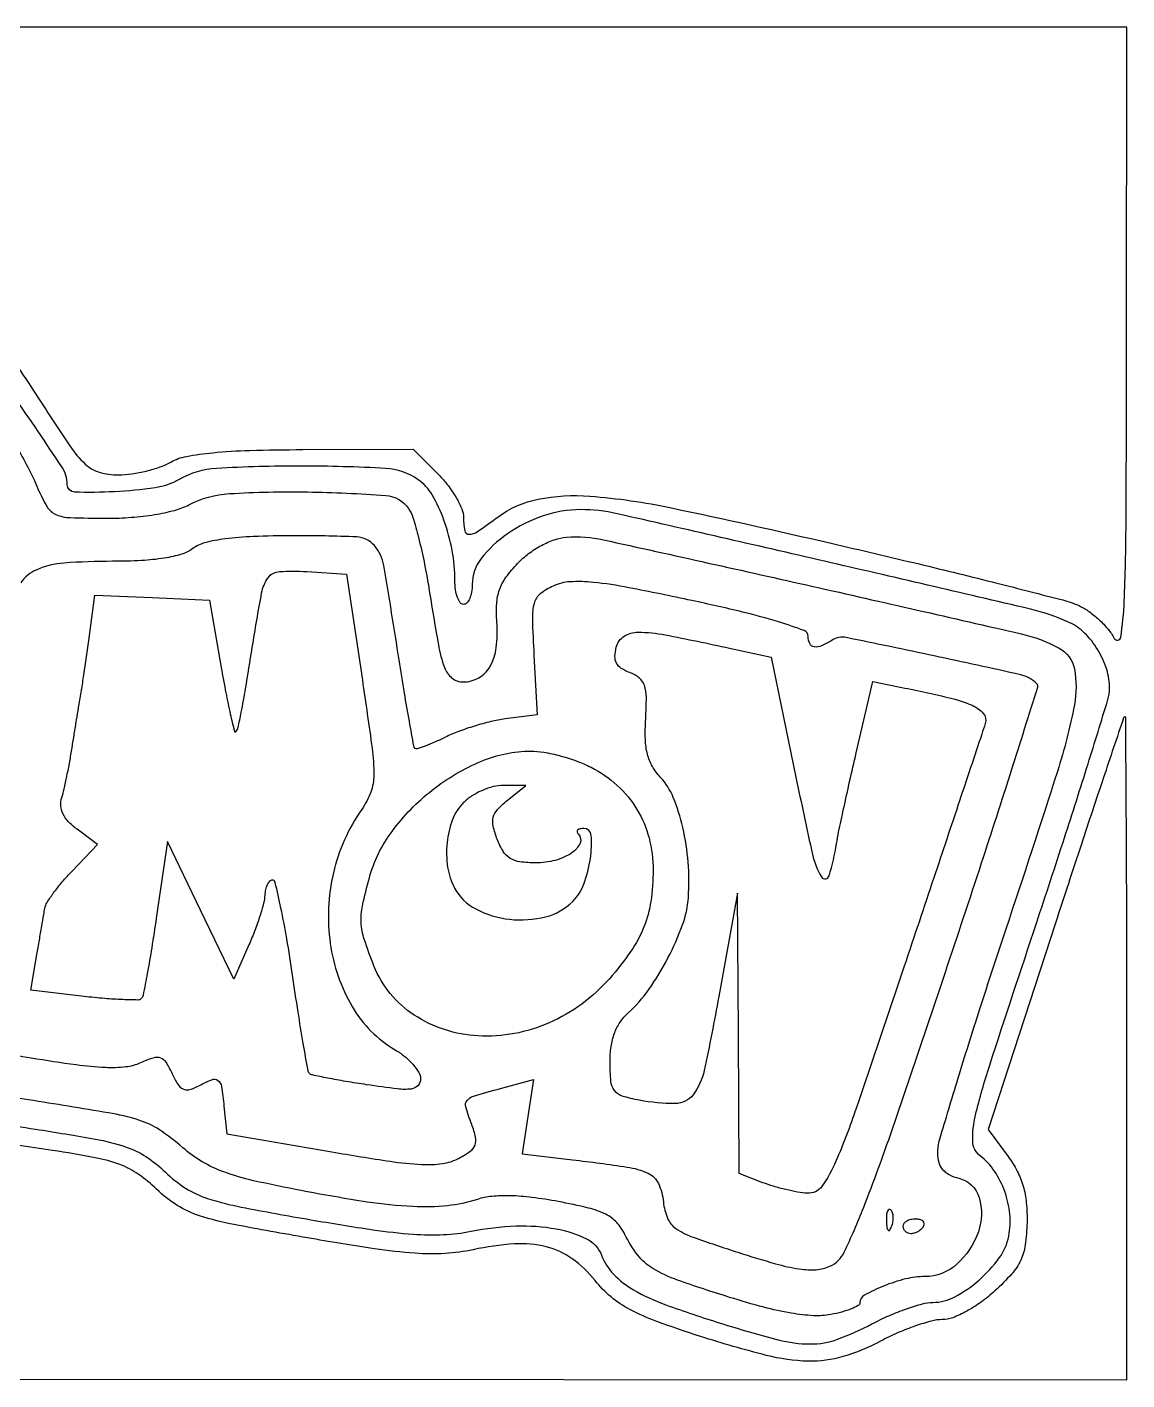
# Model space of a CAD drawing. Extents: x 0 to 315, y 0 to 157.
# Drawn here: x 187.3 to 315, y 0 to 157 of the extents above; entities that cross this region are included whole.
import ezdxf

# ---------------------------------------------------------------- set-up
doc = ezdxf.new("R2010")
doc.units = 0

msp = doc.modelspace()

# ---------------------------------------------------------------- linework, layer by layer
for points in [[(183.876042, 120.903787, -0.014759), (188.629949, 113.968235, 0.005376), (192.28691, 108.412314, 0.053455), (194.080665, 106.281337, 0.121452), (195.715557, 105.339647, 0.072838), (197.947843, 105.035435, 0.033153), (199.490775, 105.153325, 0.023726), (201.190929, 105.480268, 0.024085), (202.78773, 105.94911, 0.046425), (204, 106.5, -0.083194), (205.831178, 107.175305, -0.023013), (208.876348, 107.608424, -0.017015), (213.182861, 107.872478, -0.006112), (219.326923, 107.964565), (232.153846, 108), (235.076923, 105.076923, -0.032002), (236.195556, 103.805138, -0.032112), (237.141346, 102.402404, -0.033872), (237.800893, 101.075571, -0.098717), (238, 100.076923, 0.045484), (238.138889, 98.553304, 0.366447), (238.642537, 98.140595, 0.146903), (239.584185, 98.439885, 0.009295), (241.97634, 100.140628, -0.110551), (246.651314, 102.208363, -0.068766), (252.662436, 102.562879, -0.032327), (262.136086, 101.198474, -0.005007), (280.659103, 97.101415, -0.002008), (290.874579, 94.691065, -0.002872), (299.915174, 92.464567, -0.001567), (307.53974, 90.514846, -0.043538), (309.477626, 89.82824, -0.049249), (310.597626, 89.1781, -0.031294), (311.764577, 88.220978, -0.031305), (312.802192, 87.126443, -0.049533), (313.528486, 86.058264, 0.717905), (314.280401, 86.189376, 0.027766), (314.685033, 90.332293, 0.009205), (314.896045, 99.335826, 0.000983), (314.959962, 120.25), (315, 157), (221.173193, 157), (127.346386, 157)], [(183.730151, 29.807498, -0.00064), (188.310877, 29.103913, -0.005696), (195.273394, 27.944008, -0.035924), (198.758769, 27.060408, -0.064839), (201.120397, 25.920775, -0.047706), (203.392331, 24.104357, 0.052177), (205.737409, 22.263501, 0.061449), (208.29175, 21.065589, 0.031726), (212.19353, 20.059556, 0.004625), (220.25357, 18.595683, 0.005442), (227.473537, 17.434014, 0.019124), (232.150958, 16.915512, 0.029043), (235.669786, 16.865939, 0.037824), (238.867564, 17.250212, -0.039002), (244.089587, 17.865277, -0.055068), (248.758567, 17.534416, -0.068674), (252.28016, 16.375587, -0.19036), (254.006317, 14.483385, 0.100137), (255.404363, 12.26792, 0.072268), (257.711705, 10.462449, 0.043144), (261.472651, 8.721858, 0.011189), (267.801622, 6.590439, 0.01154), (274.511935, 4.665311, 0.062875), (278.25182, 4.173618, 0.088477), (281.393327, 4.717269, 0.035224), (285.403975, 6.5, -0.018658), (287.378025, 7.456928, -0.018572), (289.420953, 8.265625, -0.018781), (291.254994, 8.837442, -0.066265), (292.476189, 9, 0.123646), (295.010276, 9.63639, 0.056495), (297.835409, 11.589797, 0.056158), (300.185458, 14.159541, 0.110368), (301.28077, 16.688422, 0.071144), (301.400711, 19.247493, 0.06196), (300.817533, 21.86799, 0.063023), (299.625656, 24.222421, 0.079641), (297.958206, 26, -0.22638), (297.096126, 27.709241, -0.064944), (297.423884, 30.73711, -0.019546), (299.071203, 36.539614, -0.001298), (304.495011, 53, 0.001818), (307.744445, 62.896076, 0.002774), (310.485386, 71.509616, 0.000987), (312.791508, 78.949926, 0.072638), (312.985453, 80.202947, 0.078907), (312.646518, 82.461642, 0.060055), (311.610086, 84.743162, 0.060939), (310.083564, 86.677533, 0.088593), (308.298831, 87.909705, 0.049267), (303.788529, 89.449924, 0.00096), (279.903167, 95.009774, 0.00086), (255.820157, 100.523337, 0.055894), (251.56946, 101, 0.082631), (247.249048, 100.28109, 0.068678), (243.084059, 98.181549, 0.075584), (240.029778, 95.307888, 0.167793), (239, 92.325686, -0.041081), (238.926716, 91.43524, -0.060536), (238.70625, 90.68317, -0.079592), (238.382527, 90.172438, -0.214976), (238, 90, -0.241185), (237.616011, 90.196665, -0.0685), (237.292112, 90.807812, -0.052624), (237.069484, 91.696696, -0.034571), (236.994423, 92.75, 0.045019), (236.669467, 96.271959, 0.041604), (235.717769, 99.776829, 0.044243), (234.342827, 102.722328, 0.109085), (232.73863, 104.470517, 0.139919), (228.952271, 105.780059, 0.013472), (219.117621, 106.055551, 0.014594), (209.315285, 105.779806, 0.116018), (205, 104.5, -0.093414), (202.195411, 103.529866, -0.024978), (197.475092, 103.071546, -0.017984), (192.84783, 103.021193, -0.406886), (192, 103.89056, 0.148219), (191.371725, 105.963415, 0.003748), (185.801865, 114.173629, 0.005549)], [(186.077018, 108.30013, -0.040535), (188.597865, 103.420018, 0.03587), (189.651839, 101.332155, 0.157799), (190.67714, 100.435466, 0.093379), (192.314783, 100.070379, 0.008283), (196.56308, 100, 0.018419), (199.439898, 100.106013, 0.021961), (202.135603, 100.424452, 0.024032), (204.445921, 100.915799, 0.054966), (206.105705, 101.554662, -0.104507), (210.827882, 102.856437, -0.019433), (219.875586, 103.054352, -0.014596), (228.972938, 102.633938, -0.225689), (231.619362, 101.121124, -0.078427), (232.125226, 100.076611, -0.011142), (232.768201, 97.77308, -0.012456), (233.405096, 94.990395, -0.010325), (233.94753, 92, 0.00399), (235.074424, 85.30562, 0.04348), (235.780957, 82.667301, 0.137204), (236.647615, 81.456594, 0.170839), (237.944943, 81, 0.131169), (239.764588, 81.485717, 0.134164), (241.081708, 82.810852, 0.099083), (241.798316, 84.987065, 0.048203), (241.869578, 87.924529, -0.031529), (241.849931, 90.097958, -0.071079), (242.169879, 91.710077, -0.072601), (242.923132, 93.14715, -0.034075), (244.271419, 94.761413, -0.041066), (245.554006, 95.897104, -0.037609), (247.041842, 96.84544, -0.039398), (248.56126, 97.512202, -0.06477), (249.933534, 97.798112, -0.073318), (254.242008, 97.494621, -0.001133), (278.561688, 92.082678, -0.001234), (302.716965, 86.587152, -0.066404), (307.118915, 84.936359, -0.226976), (308.895184, 82.515506, -0.093764), (308.893691, 78.348346, -0.03076), (306.929908, 70.62015, -0.002999), (300.931085, 52.293658, 0.002657), (297.892064, 43.030884, 0.003912), (295.329756, 34.860262, 0.001859), (293.232369, 27.891461, 0.072282), (293, 26.292485, 0.071819), (293.152058, 25.239324, 0.107356), (293.59682, 24.426496, 0.098999), (294.369842, 23.827944, 0.053956), (295.5, 23.410644, -0.26478), (297.840257, 21.170324, -0.157027), (297.752912, 17.19668, -0.127019), (295.242611, 13.41626, -0.185055), (291.547053, 12, 0.060814), (289.314313, 11.72743, 0.035269), (286.740003, 10.892961, 0.030159), (284.523476, 9.837867, 0.273053), (284, 8.950776, -0.273578), (283.811129, 8.631424, -0.02985), (283.007825, 8.250356, -0.029908), (281.916626, 7.884549, -0.019556), (280.622384, 7.588937, -0.060042), (278.615106, 7.457262, -0.028474), (276.03498, 7.7458, -0.022587), (272.834753, 8.439511, -0.011436), (268.872384, 9.58536, -0.007689), (262.837543, 11.583582, -0.051412), (259.97746, 12.922598, -0.091938), (258.217025, 14.478991, -0.054187), (256.732501, 16.872245, 0.075823), (255.77761, 18.273119, 0.09076), (254.498886, 19.225419, 0.055775), (252.497798, 19.950567, 0.012911), (248.989342, 20.699841, 0.014518), (245.950533, 21.176364, 0.024821), (243.391041, 21.373525, 0.029972), (241.27287, 21.304282, 0.056516), (239.600777, 20.955718, -0.054354), (236.120004, 20.214445, -0.037703), (232.095209, 20.110356, -0.026006), (226.815545, 20.648164, -0.008695), (219.166077, 21.968354, -0.008607), (213.618212, 23.124796, -0.031196), (210.160388, 24.138194, -0.04671), (207.649098, 25.32296, -0.046625), (205.399718, 26.953905, 0.033761), (202.696325, 29.022019, 0.071356), (200.317176, 30.15101, 0.033448), (196.776369, 30.994002, 0.002816), (187.5, 32.502685, -0.001327), (183.469763, 33.145842, -0.00153)], [(183.869851, 38.052692, 0.001549), (187.802804, 37.38699, 0.00663), (193.044583, 36.587722, 0.023691), (196.421019, 36.2807, 0.037476), (198.78386, 36.35541, 0.080423), (200.537504, 36.835134, -0.029391), (201.995934, 37.398727, -0.165191), (202.819789, 37.384366, -0.169769), (203.451881, 36.871979, -0.031449), (204.167778, 35.531113, 0.032607), (204.81667, 34.322487, 0.135661), (205.420045, 33.767988, 0.177726), (206.124508, 33.681789, 0.065437), (207.076194, 34.040778, -0.023661), (208.764908, 34.844231, -0.262478), (209.47998, 34.760469, -0.199729), (209.898846, 34.07195, -0.013869), (210.186642, 31.772985), (210.5, 28.54597), (222.698271, 26.467936, 0.004536), (229.460221, 25.379029, 0.024804), (233.142873, 25.005833, 0.047526), (235.548153, 25.110735, 0.086228), (237.417506, 25.710769, 0.032715), (238.769815, 26.536221, 0.148235), (239.332002, 27.256077, 0.150237), (239.395891, 28.161306, 0.033898), (238.941257, 29.654506, -0.018147), (238.252649, 31.684534, -0.246961), (238.398073, 32.426707, -0.151739), (239.137445, 32.923785, -0.006027), (242.30131, 33.828968), (246.102619, 34.86712), (245.456815, 30.56059), (244.811011, 26.254059), (250.655505, 25.552909, -0.006573), (256.981285, 24.709531, -0.072384), (259.425761, 23.979528, -0.177631), (260.616762, 22.786345, -0.084199), (261.193672, 20.659569, 0.074497), (261.668627, 18.764777, 0.146563), (262.642887, 17.573152, 0.064367), (264.657196, 16.560545, 0.006259), (269.839311, 14.815972, 0.008321), (274.200808, 13.487917, 0.032055), (276.967176, 12.884253, 0.053189), (278.936714, 12.796586, 0.091689), (280.523912, 13.192849, 0.176679), (282.181045, 14.823279, 0.017382), (284.443956, 20.043903, 0.011214), (287.733886, 29.005907, 0.001651), (293.923316, 47.308669, 0.001459), (298.130856, 60.010531, 0.002404), (301.604322, 70.774241, 0.00026), (304.647562, 80.379612, 0.27991), (304.548621, 80.784712, 0.141576), (302.663727, 81.824531, 0.003283), (292.632665, 84.028384, 0.002615), (282.418328, 86.146505, 0.193534), (280.780589, 85.843235, -0.037298), (279.548057, 85.184419, -0.144079), (278.697011, 85.07304, -0.246513), (278.189062, 85.450791, -0.112462), (278, 86.280719, 0.314379), (277.520499, 86.967963, 0.013297), (274.553189, 87.970503, 0.016035), (270.374501, 89.114228, 0.006168), (264.505384, 90.443687, 0.004374), (257.183682, 91.940651, 0.022107), (253.059478, 92.558578, 0.040649), (250.363052, 92.621317, 0.092648), (248.394189, 92.133743, 0.062444), (246.89387, 91.209235, 0.157307), (246.196862, 90.149452, 0.074538), (245.983443, 88.392862, 0.007137), (246.165744, 84.072525), (246.553879, 77.203501), (242.837023, 76.704966, 0.024947), (241.179736, 76.397879, 0.015393), (239.265409, 75.880657, 0.015427), (237.400288, 75.251132, 0.026599), (235.897753, 74.598879, -0.010587), (234.640721, 74.004686, -0.01655), (233.532728, 73.552741, -0.010813), (232.615661, 73.235985, -0.281162), (232.371697, 73.29497, -0.151952), (232.223835, 73.57637, -0.000941), (231.703171, 76.432434, -0.003728), (231.136716, 79.713011, -0.002354), (230.522257, 83.549306, 0.003845), (228.734879, 94.49931, 0.134914), (227.645269, 96.827651, 0.208708), (225.596134, 97.82604, 0.011284), (218.230948, 97.968197, 0.008405), (213.587492, 97.874949, 0.022734), (210.303279, 97.60388, 0.031395), (207.98064, 97.155789, 0.098872), (206.55887, 96.468197, -0.090311), (205.270407, 95.817867, -0.032755), (203.26482, 95.365576, -0.026029), (200.612433, 95.088001, -0.013057), (197.243129, 95, 0.018144), (191.615728, 94.79573, 0.083012), (188.448342, 94.026623, 0.142212), (186.589787, 92.503958, 0.09672)], [(184.25, 0.074935), (315, 0), (315, 38.5, 0.000608), (314.982037, 53.260543, 0.001016), (314.926562, 65.680655, 0.000042), (314.852854, 76.876828, 0.452303), (314.75, 76.966059, 0.285223), (314.615631, 76.855017, 0.000088), (312.281336, 69.911181, 0.001401), (309.706976, 62.177061, 0.000845), (306.697101, 52.997116), (298.894202, 29.062114), (301.197101, 25.946702, -0.039863), (302.262093, 24.236129, -0.049666), (302.952658, 22.496748, -0.046346), (303.317249, 20.559836, -0.028811), (303.400127, 18.247278, -0.028586), (303.195258, 15.657452, -0.076351), (302.669706, 13.886621, -0.07283), (301.620826, 12.307517, -0.024321), (299.664812, 10.331633, -0.029116), (298.067237, 9.030185, -0.031335), (296.366689, 7.957527, -0.033622), (294.779441, 7.224058, -0.091669), (293.5676, 7, 0.064847), (292.309093, 6.836089, 0.019188), (290.447805, 6.265625, 0.018908), (288.384749, 5.456926, 0.019326), (286.403975, 4.5, -0.049929), (282.021944, 2.704304, -0.078967), (278.005584, 2.172958, -0.056291), (273.124617, 2.85353, -0.01475), (265.518901, 5.044727, -0.009547), (260.426438, 6.783868, -0.034843), (257.30805, 8.168402, -0.052215), (255.121164, 9.638472, -0.050373), (253.256943, 11.545829, 0.070029), (250.604547, 14.055041, 0.092907), (247.594887, 15.444644, 0.078279), (243.893563, 15.782514, 0.03653), (239.110057, 15.117023, -0.038165), (235.846088, 14.673798, -0.032465), (232.368761, 14.695471, -0.020104), (227.654452, 15.222548, -0.004801), (219.868798, 16.488139, -0.004271), (211.374615, 18.027584, -0.030971), (207.355355, 19.052814, -0.061699), (204.751288, 20.262627, -0.052954), (202.370284, 22.125726, 0.040938), (200.238945, 23.877455, 0.06229), (198.11778, 24.98634, 0.042235), (195.243082, 25.790795, 0.009799), (190.29084, 26.634985, 0.003993), (182.044763, 27.807636, 0.052143)]]:
    msp.add_lwpolyline(points, format="xyb")
for points in [[(226.250638, 81.210738, -0.002989), (227.380395, 73.297888, -0.035169), (227.583974, 70.195628, -0.087498), (227.222529, 68.201765, -0.064536), (226.178943, 66.210738, 0.096117), (222.889638, 58.845546, 0.092009), (222.522306, 50.665559, 0.098), (225.070868, 43.321086, 0.12765), (230.073424, 38.297556, -0.037843), (231.193279, 37.516177, -0.042075), (232.140318, 36.599762, -0.04638), (232.797168, 35.68942, -0.133877), (233, 34.945467, -0.185683), (232.693899, 34.149629, -0.183831), (231.931913, 33.759853, -0.058013), (230.333922, 33.770514, -0.006598), (226.75, 34.260089, -0.004451), (224.327543, 34.645707, -0.006714), (222.225152, 35.028688, -0.003028), (220.447495, 35.388432, -0.140524), (220.122859, 35.559488, -0.159046), (219.942411, 35.896838, -0.001173), (219.388829, 39.05763, -0.004255), (218.791134, 42.702714, -0.002697), (218.153634, 46.960474, 0.006492), (217.487024, 51.193001, 0.010631), (216.799871, 54.757139, 0.004498), (216.135362, 57.718764, 0.348424), (215.780774, 58, 0.203907), (215.476566, 57.870557, 0.078099), (215.207567, 57.485937, 0.060623), (215.011577, 56.919911, 0.042496), (214.925836, 56.25, -0.053632), (214.785841, 55.320655, -0.013272), (214.354637, 53.839063, -0.013424), (213.767012, 52.159772, -0.013088), (213.085473, 50.5), (211.319274, 46.5), (207.466495, 54.5), (203.613717, 62.5), (202.326764, 53.603239, -0.004032), (201.800361, 50.16036, -0.006168), (201.283156, 47.185204, -0.002488), (200.797857, 44.654093, -0.148831), (200.581264, 44.247931, -0.202318), (200.190657, 44.089124, -0.00644), (198.44456, 44.134486, -0.011535), (196.349508, 44.26438, -0.007639), (193.951294, 44.505653), (187.77987, 45.221923), (188.478493, 49.360961, -0.000196), (188.762044, 51.036882, -0.00022), (189.036316, 52.649798, -0.000201), (189.271021, 54.023037, -0.001179), (189.396422, 54.744735, -0.097797), (189.653085, 55.407704, -0.016933), (190.414165, 56.524458, -0.017847), (191.412458, 57.790339, -0.015134), (192.553115, 59.05544), (195.490502, 62.121411), (193.127961, 63.903479, -0.04167), (192.11329, 64.810686, -0.077883), (191.490422, 65.71624, -0.094931), (191.247327, 66.638352, -0.092836), (191.359191, 67.592773, 0.018462), (191.628246, 68.584607, 0.005889), (191.95636, 70.078539, 0.005868), (192.282984, 71.75262, 0.006514), (192.558302, 73.37672, -0.001066), (192.812152, 74.979987, -0.001048), (193.074298, 76.591493, -0.00103), (193.309998, 78.003388, -0.003996), (193.464829, 78.87672, 0.00793), (193.623465, 79.814374, 0.001402), (193.888102, 81.578102, 0.001518), (194.186298, 83.647785, 0.001366), (194.482816, 85.793415), (195.199618, 91.086829), (201.849809, 90.793415), (208.5, 90.5), (209.863167, 82.696501, 0.004577), (210.409936, 79.727135, 0.008038), (210.923981, 77.283356, 0.003161), (211.393931, 75.273738, 0.585968), (211.560213, 75.22688, 0.141988), (211.822597, 75.703417, 0.006981), (212.196067, 77.479526, 0.007086), (212.690262, 80.208931, 0.001486), (213.473179, 85, -0.005362), (214.557555, 91.327279, -0.111182), (215.306523, 93.089361, -0.22565), (216.613929, 93.809664, -0.031205), (219.801177, 93.801088), (224.421003, 93.5)], [(268.883617, 84.93154), (273.720985, 83.89411), (276.584129, 69.935454, 0.004158), (278.500238, 60.973137, 0.0827), (279.547242, 58.381651, 0.647927), (280.430085, 58.495299, 0.033593), (281.29058, 62.241584, -0.011925), (281.53715, 63.577889, -0.001756), (282.109916, 66.267458, -0.001981), (282.810666, 69.441402, -0.001701), (283.572514, 72.775294), (285.493193, 81.050587), (288.496597, 80.44312, -0.00684), (294.202021, 79.207668, -0.043104), (297.031457, 78.291695, -0.115797), (298.32515, 77.348834, -0.260588), (298.559188, 76.197774, -0.003186), (298.143031, 74.92331, -0.000044), (295.570553, 67.214346, -0.000124), (292.585402, 58.278752, -0.000082), (289.146828, 48, -0.001479), (283.565618, 31.487839, -0.018777), (281.217396, 25.36938, -0.055274), (279.569576, 22.453947, -0.259436), (277.888452, 21.666121, -0.027368), (276.77694, 21.804842, -0.013799), (275.393795, 22.094563, -0.013661), (273.977193, 22.47353, -0.01973), (272.75, 22.89137), (270, 23.950498), (269.898815, 40.225249), (269.797631, 56.5), (267.626011, 44.509303, -0.007784), (265.931137, 35.916076, -0.111171), (264.632634, 33.097673, -0.232367), (262.571708, 32.074029, -0.047489), (258.400136, 32.452757, -0.02861), (256.414073, 32.944361, -0.155522), (255.515679, 33.570163, -0.141918), (255.10157, 34.632015, -0.022477), (255, 36.890325, -0.035273), (255.12764, 38.697388, -0.05313), (255.513666, 40.227078, -0.059281), (256.170041, 41.513569, -0.061334), (257.103643, 42.593795, 0.055669), (259.4922, 45.295218, 0.033121), (261.726834, 48.968244, 0.033292), (263.413565, 52.809219, 0.069425), (264.088983, 56, 0.037454), (264.068982, 60.079609, 0.037079), (263.441484, 64.124654, 0.039708), (262.335213, 67.609382, 0.091063), (260.858281, 69.921742, -0.05748), (259.911806, 71.205801, -0.067913), (259.345928, 72.603303, -0.054567), (259.101502, 74.336552, -0.023127), (259.137164, 76.686911, 0.015544), (259.214568, 79.237984, 0.082443), (258.985531, 80.611217, 0.141496), (258.388114, 81.464347, 0.081292), (257.288107, 82.089126, -0.055747), (256.310515, 82.580421, -0.127245), (255.757576, 83.185266, -0.128789), (255.571054, 83.977239, -0.057792), (255.721709, 85.043817, -0.186386), (256.631352, 86.306417, -0.147675), (258.258218, 86.782521, -0.046174), (261.407819, 86.463921, -0.004542)], [(252.789838, 71.095171, -0.065617), (255.844228, 68.981418, -0.072859), (258.123242, 66.214063, -0.072408), (259.522692, 62.893895, -0.06367), (260, 59.160808, -0.036442), (259.735484, 55.536343, -0.059442), (258.930693, 52.564317, -0.05594), (257.407911, 49.743143, -0.028461), (254.921982, 46.563924, -0.109047), (247.943844, 41.443641, -0.117979), (239.660186, 39.928409, -0.131872), (232.264952, 42.347834, -0.154147), (227.600897, 48.039438, -0.0155), (226.470193, 51.140739, -0.066559), (226.108011, 53.068699, -0.065957), (226.263377, 55.032444, -0.015051), (227.060128, 58.277334, -0.092163), (229.691633, 63.66045, -0.066811), (234.356568, 68.452915, -0.067347), (240.073234, 71.80984, -0.09776), (245.789838, 72.978038, -0.044805), (247.315821, 72.851282, -0.022588), (249.203146, 72.434005, -0.022234), (251.128703, 71.823086, -0.030668)], [(238, 67, 0.105006), (236.722627, 65.033858, 0.065775), (236.079886, 62.355827, 0.064048), (236.147273, 59.516781, 0.085141), (236.961783, 57.071409, 0.151467), (239.41308, 54.652487, 0.091979), (243.343075, 53.459756, 0.089943), (247.523214, 53.745225, 0.135268), (250.682012, 55.539155, 0.109269), (251.949248, 57.526164, 0.049954), (252.71508, 60.522629, 0.054735), (252.824856, 63.196204, 0.394341), (251.964176, 64, 0.05029), (251.511065, 63.95431, 0.150788), (251.241095, 63.806715, 0.260051), (251.183255, 63.591311, 0.135545), (251.324657, 63.342009, -0.310497), (251.518944, 62.293849, -0.140958), (250.576691, 61.172691, -0.083494), (248.645336, 60.298099, -0.064743), (246.352804, 60, -0.033407), (244.544905, 60.120927, -0.105042), (243.405632, 60.527644, -0.117299), (242.601309, 61.332523, -0.047085), (241.90964, 62.737664, -0.033714), (241.440901, 64.275168, -0.119488), (241.450456, 65.29899, -0.123888), (241.926637, 66.183839, -0.037497), (243.045175, 67.237664), (245.221568, 69), (242.610784, 69, 0.063294), (241.465062, 68.854382, 0.039128), (240.179418, 68.4125, 0.03873), (238.957127, 67.765727, 0.055377)], [(287.078947, 18.416667, 0.018894), (287.137993, 17.670344, 0.168741), (287.279315, 17.37858, 0.470617), (287.461564, 17.395823, 0.054073), (287.683114, 17.8125, 0.051402), (287.839148, 18.359369, 0.05415), (287.876576, 18.916927, 0.060344), (287.797407, 19.402231, 0.126455), (287.604167, 19.729167, 0.296942), (287.385309, 19.77538, 0.208169), (287.200665, 19.592839, 0.077125), (287.089945, 19.112848, 0.028489)], [(289, 17.833333, 0.112153), (289.072214, 17.515437, 0.100145), (289.276414, 17.244792, 0.094392), (289.581686, 17.063221, 0.087308), (289.940983, 17, 0.076861), (290.339084, 17.061561, 0.053298), (290.756842, 17.244792, 0.05288), (291.130304, 17.514519, 0.071639), (291.396994, 17.833333, 0.16277), (291.471218, 18.149103, 0.190804), (291.33303, 18.421875, 0.124167), (290.976727, 18.606344, 0.05773), (290.456011, 18.666667, 0.055286), (289.899039, 18.604892, 0.074868), (289.427703, 18.421875, 0.094314), (289.111542, 18.151276, 0.170324)]]:
    msp.add_lwpolyline(points, format="xyb", close=True)

doc.saveas('drawing.dxf')
